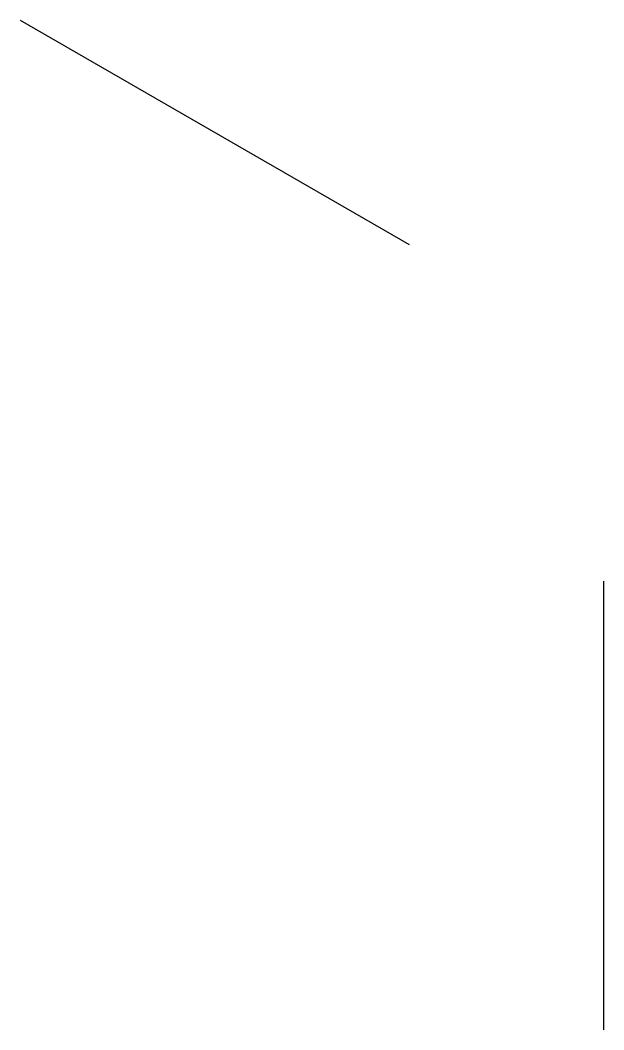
# Model space of a CAD drawing. Header units: millimetres. Extents: x -2846.325 to -2846.169, y 1189.057 to 1189.327.
import ezdxf

# ---------------------------------------------------------------- set-up
doc = ezdxf.new("R2010")
doc.units = ezdxf.units.MM
doc.header["$LTSCALE"] = 10
doc.layers.add('Hds_iso_símbolos', color=2, linetype='Continuous')

msp = doc.modelspace()

# ---------------------------------------------------------------- linework, layer by layer
at = {"layer": 'Hds_iso_símbolos'}
for p, q in [((-2846.32504, 1189.32695), (-2846.22111, 1189.26695)), ((-2846.16915, 1189.05695), (-2846.16915, 1189.17695))]:
    msp.add_line(p, q, dxfattribs=at)

doc.saveas('drawing.dxf')
